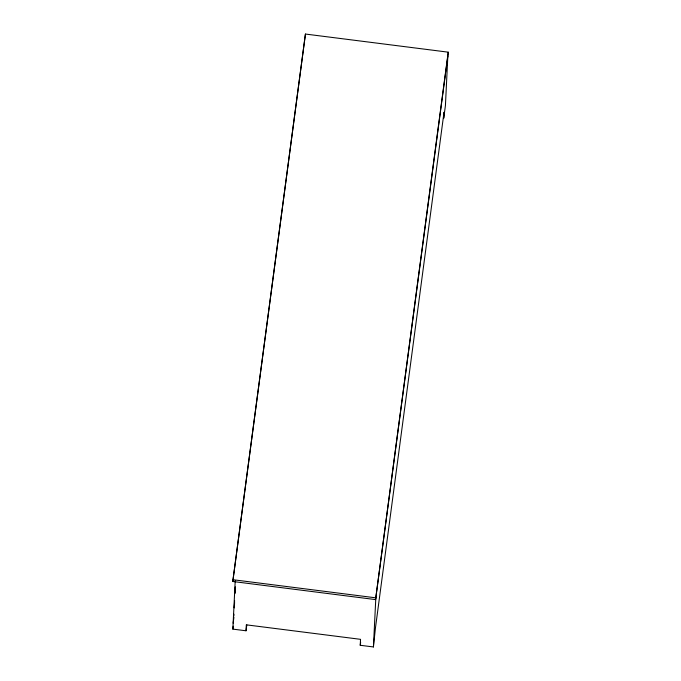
<?xml version="1.0" encoding="UTF-8"?>
<svg xmlns="http://www.w3.org/2000/svg" width="681" height="681" viewBox="0 0 681 681"><rect width="100%" height="100%" fill="white"/><g stroke="black" fill="none" stroke-linecap="round" stroke-linejoin="round"><path stroke-width="1.02" d="M232.791 581.48L305.437 34.05L448.209 52.165L448.124 53.952L375.563 599.595L232.791 581.48L305.437 34.05M246.803 624.928L246.028 630.785L232.851 629.116L235.217 580.706M233.847 615.964L233.932 614.177M234.247 607.861L234.605 600.497M234.962 593.125L235.268 586.809M234.341 607.648L234.596 602.472M235.047 593.16L235.303 587.984M246.028 630.785L246.318 624.835L360.53 639.331L360.24 645.282L373.418 646.95L375.401 628.316L444.029 112.271L443.731 118.222L445.425 105.529L447.843 56.063M375.563 599.595L448.209 52.165M373.418 646.95L375.844 597.484M233.14 623.166L233.915 617.309M232.851 629.116L233.234 626.188M360.24 645.282L360.632 642.353M232.876 579.701L375.648 597.816"/></g></svg>
